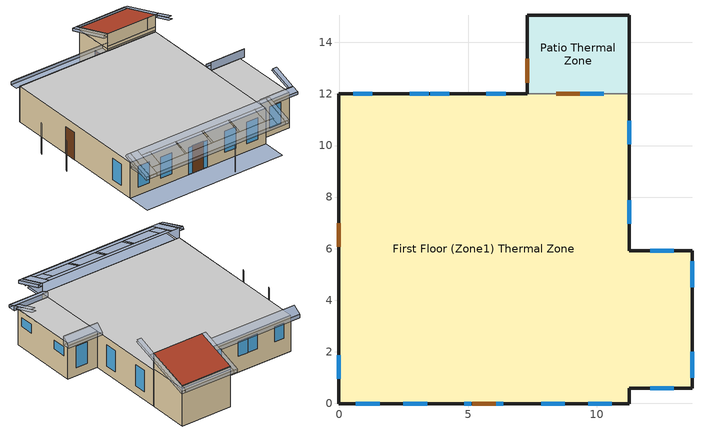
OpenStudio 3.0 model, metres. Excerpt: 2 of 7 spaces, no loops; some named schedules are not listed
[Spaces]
First Floor (Zone1) Thermal Zone
 floor to Basement (Zone8) Thermal Zone (First Floor Assembly): 11.25,12.01 11.25,5.92 13.69,5.92 13.69,0.58 11.25,0.58 11.25,-0.03 -0.03,-0.03 -0.03,12.01 z0.13
 wall outside (Exterior Wall Assemby): 7.29,12.01 -0.03,12.01 -0.03,-0.03 11.25,-0.03 11.25,0.58 13.69,0.58 13.69,5.92 11.25,5.92 11.25,12.01 z0.13:2.9
 wall to Patio Thermal Zone (Exterior Wall Assemby): 7.35,12.01 7.29,12.01 z0.13:2.9
 wall to Patio Thermal Zone (Exterior Wall Assemby - Insulation): 11.25,12.01 7.35,12.01 z0.13:2.9
 window (Exterior Window): 4.85,-0.03 5.13,-0.03 / 6.1,-0.03 6.38,-0.03 z0.15:2.24; 11.25,10.06 11.25,10.97 / 9.66,-0.03 10.58,-0.03 / 0.65,-0.03 1.57,-0.03 / 2.49,-0.03 3.41,-0.03 / 11.25,6.97 11.25,7.88 / 12.07,0.58 12.99,0.58 / 7.84,-0.03 8.75,-0.03 / 12.98,5.92 12.06,5.92 z0.74:2.39; 6.46,12.01 5.71,12.01 / 3.48,12.01 2.73,12.01 / 1.29,12.01 0.54,12.01 / 4.28,12.01 3.53,12.01 z1.35:2.49; -0.03,1.87 -0.03,0.95 z0.66:2.31; 13.69,0.99 13.69,2.01 / 13.69,4.49 13.69,5.51 z1.75:2.44
 window inside (Exterior Door): 10.27,12.01 9.36,12.01 z0.13:2.16
 door (Exterior Door): -0.03,6.99 -0.03,6.07 / 5.16,-0.03 6.07,-0.03 z0.13:2.26
 door inside (Exterior Door): 9.35,12.01 8.43,12.01 z0.13:2.16
 ceiling to Small Attic (Zone5) Thermal Zone (First Floor Ceiling - Living Room): 13.69,0.58 13.69,5.92 11.25,5.92 11.25,0.58 z2.9
 ceiling to Plenum (Zone2) Thermal Zone (First Floor Ceiling): 11.25,-0.03 11.25,12.01 -0.03,12.01 -0.03,-0.03 z2.9
Patio Thermal Zone
 floor ground (Patio Floor): 11.25,15.06 11.25,12.01 7.29,12.01 7.29,15.06 z0.13
 wall outside (Patio Walls): 11.25,12.01 11.25,15.06 7.29,15.06 7.29,12.01 z0.13:3.02; 11.25,15.06 7.29,15.06 z3.02:3.22; 11.25,12.01,4.24 11.25,12.01,3.02 11.25,15.06,3.02 11.25,15.06,3.22; 7.29,12.01,4.24 7.29,15.06,3.22 7.29,15.06,3.02 7.29,12.01,3.02
 wall to Second Floor (Zone3) Thermal Zone: 7.29,12.01 10.64,12.01 11.25,12.01 z3.27:4.24
 wall to Plenum (Zone2) Thermal Zone: 7.29,12.01 11.25,12.01 z2.9:3.02; 7.29,12.01 11.25,12.01 z3.02:3.27
 door (Exterior Door): 7.29,13.36 7.29,12.45 z0.13:2.26
 ceiling ground (Patio Ceiling): 11.25,12.01 11.25,15.06 7.29,15.06 7.29,12.01 z3.02
 roof outside (Patio Roof): 11.25,12.01,4.24 11.25,15.06,3.22 7.29,15.06,3.22 7.29,12.01,4.24
shading: 0.58,-2.16 11.25,-2.16 z2.7:2.94; 7.29,12.56 -0.33,12.56 z2.86:3.1; 11.25,5.92 14,5.92 z2.9:3.55; -0.03,-1.85 11.25,-1.85 z2.55:2.7; 14,0.58 11.25,0.58 z2.9:3.27; 11.25,15.44 7.29,15.44 z2.9:3.1; 14,6.47 11.25,6.47 / 11.25,0.06 14,0.06 z2.9:3.09; -1.28,8.03 -1.36,7.9 / -1.28,5.29 -1.36,5.16 z0.16:2.51; 7.52,-1.57 7.44,-1.7 z0.17:2.51; 11.25,-1.85 11.25,-0.03 -0.03,-0.03 -0.03,-1.85 z0.13; 11.25,-0.03 11.25,-1.55 -0.03,-1.55 -0.03,-0.03 z2.55; 0.58,-1.63,3.12 0.58,-2.16,2.94 10.64,-2.16,2.94 10.64,-1.63,3.12; 7.29,12.01,3.56 7.29,12.56,3.1 -0.33,12.56,3.1 -0.33,12.01,3.56; 10.64,-0.03,3.65 0.58,-0.03,3.65 0.58,-0.48,3.5 10.64,-0.48,3.5; 7.29,12.56 7.29,12.01 -0.33,12.01 -0.33,12.56 z2.86; 11.25,-1.85 11.25,-2.16 -0.03,-2.16 -0.03,-1.85 z2.7; 1.24,-0.48,3.5 1.24,-1.63,3.12 3.31,-1.63,3.12 3.31,-0.48,3.5; 5.69,-0.48,3.5 5.69,-1.63,3.12 7.76,-1.63,3.12 7.76,-0.48,3.5; 7.91,-0.48,3.5 7.91,-1.63,3.12 9.98,-1.63,3.12 9.98,-0.48,3.5; 3.46,-0.48,3.5 3.46,-1.63,3.12 5.53,-1.63,3.12 5.53,-0.48,3.5; 14,5.92,3.55 14,6.47,3.09 11.25,6.47,3.09 11.25,5.92,3.55; 11.25,15.06,3.22 11.25,15.44,3.1 7.29,15.44,3.1 7.29,15.06,3.22; 11.25,0.58,3.27 11.25,0.06,3.09 14,0.06,3.09 14,0.58,3.27; 14,6.47 14,5.92 11.25,5.92 11.25,6.47 z2.9; 14,0.58 14,0.06 11.25,0.06 11.25,0.58 z2.9; 10.64,-0.03,3.65 10.64,-2.16,2.94 11.25,-2.16,2.94 11.25,-0.03,3.65; -0.03,-0.03,3.65 -0.03,-2.16,2.94 0.58,-2.16,2.94 0.58,-0.03,3.65; -0.03,-0.03,3.65 -0.03,-0.03,2.7 -0.03,-2.16,2.7 -0.03,-2.16,2.94; 11.25,-0.03,3.65 11.25,-2.16,2.94 11.25,-2.16,2.7 11.25,-0.03,2.7; 10.64,15.44 10.64,15.06 7.29,15.06 7.29,15.44 z2.9; 7.44,-1.55 7.44,-1.85 3.78,-1.85 3.78,-1.55 z2.55; 11.56,12.01,4.24 11.56,15.44,3.1 11.25,15.44,3.1 11.25,12.01,4.24; 7.29,12.01,4.24 7.29,15.44,3.1 6.99,15.44,3.1 6.99,12.01,4.24; 11.25,12.01,4.02 11.25,15.44,2.9 11.56,15.44,2.9 11.56,12.01,4.02; 6.99,12.01,4.02 6.99,15.44,2.9 7.29,15.44,2.9 7.29,12.01,4.02; 10.94,-1.55 10.94,-1.85 7.74,-1.85 7.74,-1.55 z2.55; 3.48,-1.55 3.48,-1.85 0.28,-1.85 0.28,-1.55 z2.55; 10.64,-0.48,3.5 9.98,-0.48,3.5 9.98,-1.63,3.12 10.64,-1.63,3.12; 0.58,-0.48,3.5 0.58,-1.63,3.12 1.24,-1.63,3.12 1.24,-0.48,3.5; -0.03,0.07,3.47 -0.03,-2.16,2.7 -0.33,-2.16,2.7 -0.33,0.07,3.47; 11.56,12.01,4.24 11.56,12.01,4.02 11.56,15.44,2.9 11.56,15.44,3.1; 6.99,12.01,4.24 6.99,15.44,3.1 6.99,15.44,2.9 6.99,12.01,4.02; 11.25,-0.03,3.65 11.25,-2.16,2.94 11.55,-2.16,2.94 11.55,-0.03,3.65; -0.03,-0.03,3.65 -0.33,-0.03,3.65 -0.33,-2.16,2.94 -0.03,-2.16,2.94; 11.55,-0.03,3.44 11.55,-2.16,2.7 11.25,-2.16,2.7 11.25,-0.03,3.44; 14,2.48,3.68 14,0.58,3.05 13.69,0.58,3.05 13.69,2.48,3.68; 13.69,2.37,3.87 13.69,0.58,3.27 14,0.58,3.27 14,2.37,3.87; -0.33,-0.03,3.65 -0.33,0.07,3.47 -0.33,-2.16,2.7 -0.33,-2.16,2.94; 11.55,-0.03,3.65 11.55,-2.16,2.94 11.55,-2.16,2.7 11.55,-0.03,3.44; 11.25,10.55,4.51 11.25,12.01,4.02 11.56,12.01,4.02 11.56,10.55,4.51; 11.56,10.65,4.69 11.56,12.01,4.24 11.25,12.01,4.24 11.25,10.65,4.69
[Site]
Washington Dc Dulles IntL Ar: Latitude {deg}=38.98; Longitude {deg}=-77.47; Time Zone {hr}=-5; Elevation {m}=82; Terrain=Suburbs
[Building]
NIST NZE House: North Axis {deg}=0; Default Construction Set=Default for Interior Walls
[ClimateZones]
Climate Zone Institution Name 1=ASHRAE; Climate Zone Document Name 1=ANSI/ASHRAE Standard 169; Climate Zone Document Year 1=2006; Climate Zone Institution Name 2=CEC; Climate Zone Document Name 2=California Climate Zone Descriptions; Climate Zone Document Year 2=1995
[SizingPeriod:DesignDay] Barometric Pressure {Pa}=100344; Sky Clearness=0; Rain Indicator=0; Snow Indicator=0; Day of Month=21; Daylight Saving Time Indicator=0; Dry-Bulb Temperature Range Modifier Type=DefaultMultipliers
Name | Maximum Dry-Bulb Temperature {C} | Daily Dry-Bulb Temperature Range {deltaC} | Humidity Indicating Conditions at Maximum Dry-Bulb | Wind Speed {m/s} | Wind Direction {deg} | Month | Day Type | Humidity Indicating Type | Solar Model Indicator | ASHRAE Taub | ASHRAE Taud
Washington Dc Dulles IntL Ar Ann Hum_n 99.6% Condns DP=>MCDB | -9 | 0 | -19.5 | 2.7 | 310 | 1 | WinterDesignDay | Dewpoint | ASHRAEClearSky
Washington Dc Dulles IntL Ar Ann Htg Wind 99.6% Condns WS=>MCDB | 0.8 | 0 | 0.8 | 11.2 | 310 | 1 | WinterDesignDay | Wetbulb | ASHRAEClearSky
Washington Dc Dulles IntL Ar Ann Htg 99.6% Condns DB | -11.8 | 0 | -11.8 | 2.7 | 310 | 1 | WinterDesignDay | Wetbulb | ASHRAEClearSky
Washington Dc Dulles IntL Ar Ann Clg .4% Condns DP=>MDB | 27.8 | 11.4 | 23.6 | 4 | 290 | 7 | SummerDesignDay | Dewpoint | ASHRAETau | 0.544 | 1.787
[Construction]
Exterior Wall Assemby: Fiber Cement Siding, Wood Furring Strips, Foil-faced Polyiso - 2.0", Foil-faced Polyiso - 2.0", Air Barrier Membrane, 1/2" Plywood Sheathing, 2x6 24" O.C. Wood Stud Wall w/ R-19 Cellulose Insulation, 1/2" GWB
Exterior Window: Baseline Windows
Patio Roof: Asphalt shingles, Peel and Stick Roof Membrane, 5/8" Plywood Sheathing
Patio Shared Wall: 1/2" GWB, 2x6 24" O.C. Wood Stud Wall - R-19 Cellulose Insulation Only, 1/2" Plywood Sheathing, Air Barrier Membrane, Foil-faced Polyiso - 2.0", Foil-faced Polyiso - 2.0", Wood Furring Strips, Fiber Cement Siding
First Floor Ceiling - Living Room: 11 7/8" LSL Engineered Joist, 1/2" GWB
Exterior Door: F08 Metal surface, I01 25mm insulation board
Patio Walls: Fiber Cement Siding, 1x4 Furring Strip, Peel and Stick Roof Membrane, 1/2" Plywood Sheathing
Patio Ceiling: 1/4" Beadboard - CPVC
First Floor Assembly: 7/8" T&G Floor Sheathing
Exterior Wall Assemby - Insulation: Fiber Cement Siding, Wood Furring Strips, Foil-faced Polyiso - 2.0", Foil-faced Polyiso - 2.0", Air Barrier Membrane, 1/2" Plywood Sheathing, 2x6 24" O.C. Wood Stud Wall - R-19 Cellulose Insulation Only, 1/2" GWB
Internal Mass - Structure: Gypsum Board for Thermal Mass
Patio Floor: 2.0" XPS Rigid Insulation, 6 MIL Polyethethylene Vapor Barrier, 4" Concrete Slab with Wire Mesh
First Floor Ceiling: 1/2" GWB
[Material] Thermal Absorptance=0.9; Solar Absorptance=0.7; Visible Absorptance=0.7
Name | Roughness | Thickness {m} | Conductivity {W/m-K} | Density {kg/m3} | Specific Heat {J/kg-K}
1/2" GWB; Gypsum Board for Thermal Mass | MediumSmooth | 0.0127 | 0.16 | 800 | 1090
2x6 24" O.C. Wood Stud Wall - R-19 Cellulose Insulation Only | MediumRough | 0.1397 | 0.047481 | 30 | 712
1/2" Plywood Sheathing | Smooth | 0.0127 | 0.07 | 400 | 1300
Foil-faced Polyiso - 2.0" | MediumRough | 0.0508 | 0.023 | 40 | 1496
Fiber Cement Siding | MediumRough | 0.0079375 | 0.09 | 1000 | 900
2x6 24" O.C. Wood Stud Wall w/ R-19 Cellulose Insulation | MediumRough | 0.1397 | 0.058209 | 92.55 | 850
Asphalt shingles | VeryRough | 0.0032 | 0.04 | 1120 | 1260
5/8" Plywood Sheathing | Smooth | 0.0159 | 0.12 | 544 | 1210
F08 Metal surface | Smooth | 0.0008 | 45.28 | 7824 | 500
11 7/8" LSL Engineered Joist | Rough | 0.301325 | 0.18 | 1200 | 1012
I01 25mm insulation board | MediumRough | 0.0254 | 0.03 | 43 | 1210
1x4 Furring Strip | VerySmooth | 0.009225 | 0.18 | 1200 | 1012
1/4" Beadboard - CPVC | MediumRough | 0.00635 | 0.16 | 1560 | 900
4" Concrete Slab with Wire Mesh | MediumRough | 0.1016 | 0.53 | 1280 | 840
2.0" XPS Rigid Insulation | MediumRough | 0.0508 | 0.029 | 29 | 1210
7/8" T&G Floor Sheathing | MediumSmooth | 0.022225 | 0.12 | 544 | 1210
[Material:NoMass] Roughness=Rough; Thermal Resistance {m2-K/W}=0.011; Thermal Absorptance=0.9; Solar Absorptance=0.7; Visible Absorptance=0.7
Air Barrier Membrane; Peel and Stick Roof Membrane; 6 MIL Polyethethylene Vapor Barrier
[Material:AirGap]
Wood Furring Strips: Thermal Resistance {m2-K/W}=0.15
[WindowMaterial:SimpleGlazingSystem]
Baseline Windows: U-Factor {W/m2-K}=1.1356; Solar Heat Gain Coefficient=0.25; Visible Transmittance=0.4
[DefaultConstructionSet]
Default for Interior Walls: Default Exterior Surface Constructions=Default Surface Constructions 1; Default Interior Surface Constructions=Default Surface Constructions 2; Default Ground Contact Surface Constructions=Default Surface Constructions 3; Default Exterior SubSurface Constructions=Default Sub Surface Constructions 1; Default Interior SubSurface Constructions=Default Sub Surface Constructions 2
[DefaultSurfaceConstructions]
Name | Wall Construction
Default Surface Constructions 1; Default Surface Constructions 3
Default Surface Constructions 2 | Patio Shared Wall
[DefaultSubSurfaceConstructions]
Default Sub Surface Constructions 1; Default Sub Surface Constructions 2
[ThermalZone] Multiplier=1; Use Ideal Air Loads=No
Name | Thermostat | Humidistat
Patio Thermal Zone
Zone1 Thermal Zone | Thermostat Setpoint Dual Setpoint 1 | Zone Control Humidistat 1
[Sizing:Zone]
Patio Thermal Zone: Zone Cooling Design Supply Air Temperature Input Method=SupplyAirTemperature; Zone Cooling Design Supply Air Temperature {C}=12; Zone Cooling Design Supply Air Temperature Difference {deltaC}=11.11; Zone Heating Design Supply Air Temperature Input Method=SupplyAirTemperature; Zone Heating Design Supply Air Temperature {C}=30; Zone Heating Design Supply Air Temperature Difference {deltaC}=11.11; Zone Cooling Design Supply Air Humidity Ratio {kg-H2O/kg-air}=0.008; Zone Heating Design Supply Air Humidity Ratio {kg-H2O/kg-air}=0.008; Cooling Design Air Flow Method=DesignDay; Heating Design Air Flow Method=DesignDay; Account for Dedicated Outdoor Air System=No; Dedicated Outdoor Air System Control Strategy=NeutralSupplyAir; Dedicated Outdoor Air Low Setpoint Temperature for Design {C}=Autosize; Dedicated Outdoor Air High Setpoint Temperature for Design {C}=Autosize
[Space] Building Story=Building Story 2 - First Floor
Name | Thermal Zone | Part of Total Floor Area | Design Specification Outdoor Air Object
Patio Thermal Zone | Patio Thermal Zone | No
First Floor (Zone1) Thermal Zone | Zone1 Thermal Zone | Yes | No Ventilation Req
[ElectricEquipment:Definition] Design Level Calculation Method=EquipmentLevel
Name | Design Level {W} | Fraction Latent | Fraction Radiant | Fraction Lost
Toaster Oven Definition | 1200 | 0.16 | 0.367 | 0.106
Toaster Definition | 1400 | 0.16 | 0.367 | 0.106
Coffee Maker Definition | 550 | 0.16 | 0.367 | 0.106
Modem Definition | 2.01 | 0.16 | 0.367 | 0.106
Living Room Blu-Ray Definition | 17 | 0.16 | 0.367 | 0.106
Answering Machine Definition | 6.49 | 0.16 | 0.367 | 0.106
Vacuum Definition | 542 | 0.16 | 0.367 | 0.106
Desktop Computer Definition | 74 | 0.16 | 0.367 | 0.106
Frigidaire FPUI1888L F/R Refrigerator Definition | 56 |  | 0 | 0.25
Wireless Router Definition | 24 | 0.16 | 0.367 | 0.106
Wolf MWD30-2F/S Microwave Definition | 1618 | 0 | 0.25 | 0.5
Desktop Monitor Definition | 27.6 | 0.16 | 0.367 | 0.106
Whirlpool WFW97HEX Clothes Washer Definition | 340 | 0 | 0.4 | 0.2
Slow Cooker Definition | 25.64 | 0.16 | 0.367 | 0.106
Wolf CT301/S Induction Cooktop Definition | 3381 | 0.3 | 0.2 | 0.3
Can Opener Definition | 70 | 0.16 | 0.367 | 0.106
Stereo Definition | 17.51 | 0.16 | 0.367 | 0.106
Bosch SHX68E05UC Dishwasher Definition | 346 | 0.15 | 0.3 | 0.25
Clock Definition | 2.98 | 0.16 | 0.367 | 0.106
Whirlpool WED97HEX Clothes Dryer Definition | 2411 | 0.05 | 0 | 0.8
Inkjet Printer Definition | 4.46 | 0.16 | 0.367 | 0.106
Living Room TV Definition | 62.2 | 0.16 | 0.367 | 0.106
Hand Mixer Definition | 250 | 0.16 | 0.367 | 0.106
Wolf CTWH30 Cooktop Wall Hood Definition | 75 | 0 | 0 | 0
Living Room Cable Box Definition | 17.48 | 0.16 | 0.367 | 0.106
Video Game System Definition | 26.98 | 0.16 | 0.367 | 0.106
Wolf E Series SO30-2F/S-TH Oven Definition | 5950 | 0.3 | 0.2 | 0.3
Blender Definition | 450 | 0.16 | 0.367 | 0.106
[ElectricEquipment] Space or SpaceType=First Floor (Zone1) Thermal Zone
Name | Electric Equipment Definition | Schedule
Toaster Oven | Toaster Oven Definition | Toaster Oven
Toaster | Toaster Definition | Toaster
Coffee Maker | Coffee Maker Definition | Coffee Maker
Modem | Modem Definition | Modem/Router
Living Room Blu-Ray | Living Room Blu-Ray Definition | Blu-Ray Living Room
Answering Machine | Answering Machine Definition | Answering Machine
Vacuum | Vacuum Definition | Vacuum
Desktop Computer | Desktop Computer Definition | Desktop
Frigidaire FPUI1888L F/R Refrigerator | Frigidaire FPUI1888L F/R Refrigerator Definition | Refrigerator - Bldg Amer
Wireless Router | Wireless Router Definition | Modem/Router
Wolf MWD30-2F/S Microwave | Wolf MWD30-2F/S Microwave Definition | Microwave
Desktop Monitor | Desktop Monitor Definition | Desktop Monitor
Whirlpool WFW97HEX Clothes Washer | Whirlpool WFW97HEX Clothes Washer Definition | Clothes Washer
Slow Cooker | Slow Cooker Definition | Slow Cooker
Wolf CT301/S Induction Cooktop | Wolf CT301/S Induction Cooktop Definition | Cooktop
Can Opener | Can Opener Definition | Can Opener
Stereo | Stereo Definition | Stereo
Bosch SHX68E05UC Dishwasher | Bosch SHX68E05UC Dishwasher Definition | Dishwasher
Clock | Clock Definition | Clock
Whirlpool WED97HEX Clothes Dryer | Whirlpool WED97HEX Clothes Dryer Definition | Clothes Dryer
Inkjet Printer | Inkjet Printer Definition | Printer
Living Room TV | Living Room TV Definition | Living Room TV
Hand Mixer | Hand Mixer Definition | Hand Mixer
Wolf CTWH30 Cooktop Wall Hood | Wolf CTWH30 Cooktop Wall Hood Definition | Cooktop
Living Room Cable Box | Living Room Cable Box Definition | Cablebox
Video Game System | Video Game System Definition | Video Game System
Wolf E Series SO30-2F/S-TH Oven | Wolf E Series SO30-2F/S-TH Oven Definition | Oven
Blender | Blender Definition | Blender
[SpaceInfiltration:DesignFlowRate] Schedule=ALWAYS_ON; Design Flow Rate Calculation Method=AirChanges/Hour; Air Changes per Hour {1/hr}=0; Constant Term Coefficient=1
Name | Space or SpaceType
Patio ACH | Patio Thermal Zone
1st Floor Occupant Leakage | First Floor (Zone1) Thermal Zone
[People:Definition] Number of People Calculation Method=People; Number of People {people}=1; Fraction Radiant=0.39; Sensible Heat Fraction=0.61; Carbon Dioxide Generation Rate {m3/s-W}=3.82e-08; Enable ASHRAE 55 Comfort Warnings=No; Mean Radiant Temperature Calculation Type=ZoneAveraged
Child B - Zone 1 Definition; Parent B - Zone 1 Definition; Parent A - Zone 1 Definition; Child A - Zone 1 Definition
[People] Space or SpaceType=First Floor (Zone1) Thermal Zone; Activity Level Schedule=Activity Level - Constant - 115W
Name | People Definition | Number of People Schedule
Child B - Zone 1 | Child B - Zone 1 Definition | Occupancy - Child B - Zone 1
Parent B - Zone 1 | Parent B - Zone 1 Definition | Occupancy - Parent B - Zone 1
Parent A - Zone 1 | Parent A - Zone 1 Definition | Occupancy - Parent A - Zone 1
Child A - Zone 1 | Child A - Zone 1 Definition | Occupancy - Child A - Zone 1
[SpaceInfiltration:EffectiveLeakageArea]
1st Floor Leakage: Space or SpaceType=First Floor (Zone1) Thermal Zone; Schedule=ALWAYS_ON; Effective Air Leakage Area {cm2}=132.6; Stack Coefficient=0.00029; Wind Coefficient=0.000325
[Lights:Definition] Design Level Calculation Method=LightingLevel; Fraction Radiant=0.511; Fraction Visible=0.18; Return Air Fraction=0; Return Air Fraction Calculated from Plenum Temperature=No
Name | Lighting Level {W}
Lighting - Living Room Definition | 55
Lighting - Dining Room Definition | 34
Lighting - 1st Floor Bath Definition | 30
Lighting - Kitchen Definition | 81
[Lights] Space or SpaceType=First Floor (Zone1) Thermal Zone; Fraction Replaceable=0
Name | Lights Definition | Schedule
Lighting - Living Room | Lighting - Living Room Definition | Lighting - Living Room
Lighting - Dining Room | Lighting - Dining Room Definition | Lighting - Dining
Lighting - 1st Floor Bath | Lighting - 1st Floor Bath Definition | Lighting - 1st Floor Bath
Lighting - Kitchen | Lighting - Kitchen Definition | Lighting - Kitchen
[InternalMass:Definition]
Internal Mass - Zone 1 - Structure Definition: Construction=Internal Mass - Structure; Design Level Calculation Method=SurfaceArea; Surface Area {m2}=357.654
[InternalMass]
Internal Mass - Zone 1 - Structure: Internal Mass Definition=Internal Mass - Zone 1 - Structure Definition; Space or SpaceType=First Floor (Zone1) Thermal Zone
[DesignSpecification:OutdoorAir]
No Ventilation Req: Outdoor Air Method=Sum; Outdoor Air Flow per Person {m3/s-person}=0; Outdoor Air Flow per Floor Area {m3/s-m2}=0
[ThermostatSetpoint:DualSetpoint]
Thermostat Setpoint Dual Setpoint 1: Heating Setpoint Temperature Schedule=Heating Setpoint Schedule; Cooling Setpoint Temperature Schedule=Cooling Setpoint Schedule
[ZoneControl:Humidistat]
Zone Control Humidistat 1: Humidifying Relative Humidity Setpoint Schedule=ALWAYS_Above_0; Dehumidifying Relative Humidity Setpoint Schedule=ALWAYS_Below_50
[BuildingStory]
Building Story 2 - First Floor
[Schedule:Compact]
Desktop: Through: 12/31, For: Mondays, Until: 18:30, 0.162, Until: 22:30, 1, Until: 24:00, 0.162, For: Tuesdays Thursdays, Until: 18:30, 0.162, Until: 22:30, 1, Until: 24:00, 0.162, For: Wednesdays, Until: 18:30, 0.162, Until: 22:30, 1, Until: 24:00, 0.162, For: Fridays, Until: 18:30, 0.162, Until: 22:30, 1, Until: 24:00, 0.162, For: Saturdays, Until: 8:30, 0.162, Until: 19:00, 1, Until: 24:00, 0.162, For: Sundays, Until: 8:30, 0.162, Until: 19:00, 1, Until: 24:00, 0.162, For: AllOtherDays, Until 24:00, 0
Toaster Oven: Through: 12/31, For: Mondays, Until: 6:15, 0, Until: 6:19, 1, Until: 24:00, 0, For: Tuesdays Thursdays, Until: 6:15, 0, Until: 6:19, 1, Until: 24:00, 0, For: Wednesdays, Until: 6:15, 0, Until: 6:19, 1, Until: 24:00, 0, For: Fridays, Until: 6:15, 0, Until: 6:19, 1, Until: 24:00, 0, For: Saturdays, Until: 9:20, 0, Until: 9:26, 1, Until: 24:00, 0, For: Sundays, Until: 9:20, 0, Until: 9:26, 1, Until: 24:00, 0, For: AllOtherDays, Until 24:00, 0
Toaster: Through: 12/31, For: Mondays, Until: 6:20, 0, Until: 6:25, 1, Until: 24:00, 0, For: Tuesdays Thursdays, Until: 6:20, 0, Until: 6:25, 1, Until: 24:00, 0, For: Wednesdays, Until: 6:20, 0, Until: 6:25, 1, Until: 24:00, 0, For: Fridays, Until: 6:20, 0, Until: 6:26, 1, Until: 24:00, 0, For: Saturdays, Until: 9:20, 0, Until: 9:26, 1, Until: 24:00, 0, For: Sundays, Until: 9:20, 0, Until: 9:26, 1, Until: 24:00, 0, For: AllOtherDays, Until 24:00, 0
Coffee Maker: Through: 12/31, For: Mondays, Until: 6:10, 0, Until: 6:28, 1, Until: 24:00, 0, For: Tuesdays Thursdays, Until: 6:10, 0, Until: 6:28, 1, Until: 24:00, 0, For: Wednesdays, Until: 6:10, 0, Until: 6:28, 1, Until: 24:00, 0, For: Fridays, Until: 6:10, 0, Until: 6:28, 1, Until: 24:00, 0, For: Saturdays, Until: 9:10, 0, Until: 9:28, 1, Until: 24:00, 0, For: Sundays, Until: 9:10, 0, Until: 9:26, 1, Until: 24:00, 0, For: AllOtherDays, Until 24:00, 0
Modem/Router; Answering Machine: Through: 12/31, For: Mondays, Until: 24:00, 1, For: Tuesdays Thursdays, Until: 24:00, 1, For: Wednesdays, Until: 24:00, 1, For: Fridays, Until: 24:00, 1, For: Saturdays, Until: 24:00, 1, For: Sundays, Until: 24:00, 1, For: AllOtherDays, Until 24:00, 0
Blu-Ray Living Room: Through: 12/31, For: Mondays, Until: 24:00, 0.516, For: Tuesdays Thursdays, Until: 24:00, 0.516, For: Wednesdays, Until: 24:00, 0.516, For: Fridays, Until: 24:00, 0.516, For: Saturdays, Until: 15:00, 0.516, Until: 16:30, 1, Until: 24:00, 0.516, For: Sundays, Until: 15:00, 0.516, Until: 16:30, 1, Until: 24:00, 0.516, For: AllOtherDays, Until 24:00, 0
Vacuum: Through: 12/31, For: Mondays, Until: 24:00, 0, For: Saturdays, Until: 17:30, 0, Until: 19:27, 1, Until: 24:00, 0, For: AllOtherDays, Until 24:00, 0
Refrigerator - Bldg Amer: Through: 12/31, For: AllDays, Until: 1:00, 0.8, Until: 2:00, 0.7829, Until: 3:00, 0.7657, Until: 4:00, 0.7429, Until: 5:00, 0.7314, Until: 6:00, 0.7314, Until: 7:00, 0.76, Until: 8:00, 0.8, Until: 9:00, 0.8171, Until: 10:00, 0.8286, Until: 11:00, 0.8, Until: 12:00, 0.8, Until: 13:00, 0.84, Until: 14:00, 0.84, Until: 15:00, 0.8286, Until: 16:00, 0.84, Until: 17:00, 0.8857, Until: 18:00, 0.9714, Until: 19:00, 1, Until: 20:00, 0.9714, Until: 21:00, 0.9429, Until: 22:00, 0.9257, Until: 23:00, 0.8857, Until: 24:00, 0.8286
Microwave: Through: 12/31, For: Mondays, Until: 6:01, 0, Until: 6:08, 1, Until: 18:10, 0, Until: 18:17, 1, Until: 24:00, 0, For: Tuesdays Thursdays, Until: 6:01, 0, Until: 6:08, 1, Until: 18:10, 0, Until: 18:17, 1, Until: 24:00, 0, For: Wednesdays, Until: 6:01, 0, Until: 6:08, 1, Until: 18:10, 0, Until: 18:17, 1, Until: 24:00, 0, For: Fridays, Until: 6:01, 0, Until: 6:08, 1, Until: 18:10, 0, Until: 18:17, 1, Until: 24:00, 0, For: Saturdays, Until: 9:15, 0, Until: 9:20, 1, Until: 12:10, 0, Until: 12:15, 1, Until: 24:00, 0, For: Sundays, Until: 9:15, 0, Until: 9:22, 1, Until: 12:10, 0, Until: 12:17, 1, Until: 18:10, 0, Until: 18:17, 1, Until: 24:00, 0, For: AllOtherDays, Until 24:00, 0
Desktop Monitor: Through: 12/31, For: Mondays, Until: 18:30, 0.143, Until: 22:30, 1, Until: 24:00, 0.143, For: Tuesdays Thursdays, Until: 18:30, 0.143, Until: 22:30, 1, Until: 24:00, 0.143, For: Wednesdays, Until: 18:30, 0.143, Until: 22:30, 1, Until: 24:00, 0.143, For: Fridays, Until: 18:30, 0.143, Until: 22:30, 1, Until: 24:00, 0.143, For: Saturdays, Until: 8:30, 0.143, Until: 19:00, 1, Until: 24:00, 0.143, For: Sundays, Until: 8:30, 0.143, Until: 19:00, 1, Until: 24:00, 0.143, For: AllOtherDays, Until 24:00, 0
